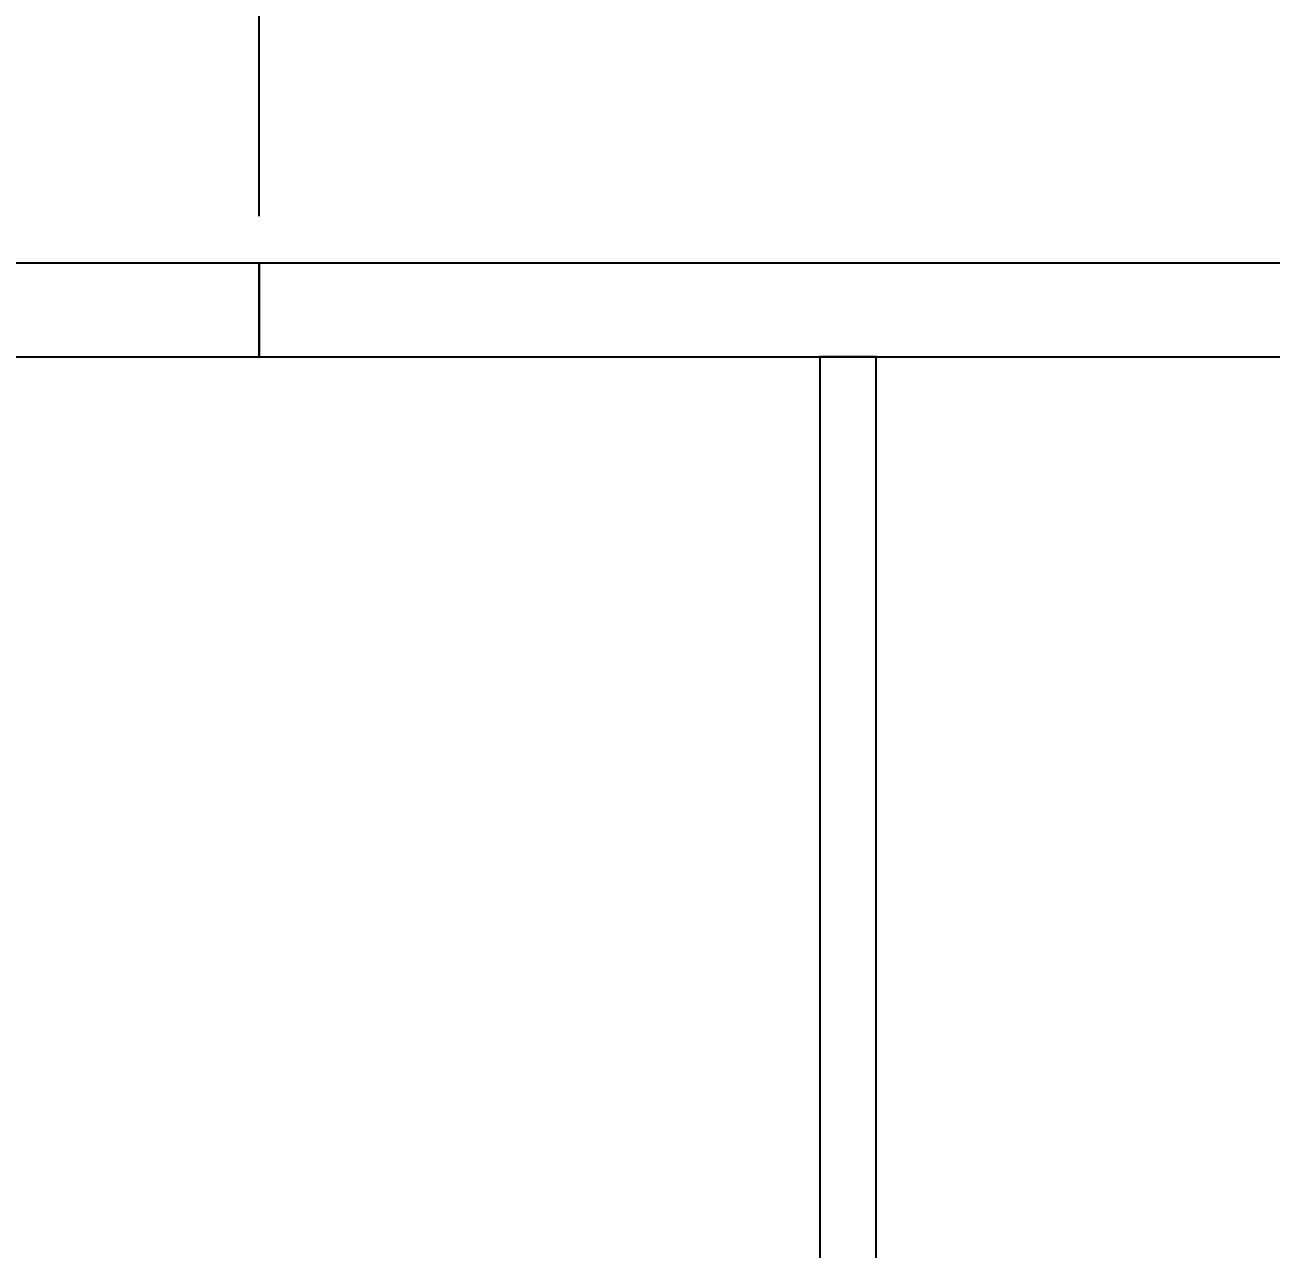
# Model space of a CAD drawing. Header units: centimetres. Extents: x -135 to 4129, y -1176 to 1044.
# Drawn here: x 1294 to 1426.9, y 600.9 to 731.4 of the extents above; entities that cross this region are included whole.
import ezdxf

# ---------------------------------------------------------------- set-up
doc = ezdxf.new("R2010")
doc.units = ezdxf.units.CM
for name, color, linetype in [('DIS_DUVAR_100', 30, 'Continuous'), ('IC_DUVAR_60', 30, 'Continuous'), ('OLCULER', 7, 'Continuous')]:
    doc.layers.add(name, color=color, linetype=linetype)
doc.styles.add('PORTMAN', font='DejaVuSans.ttf')
doc.dimstyles.new('PORTMAN', dxfattribs={"dimtxt": 14, "dimasz": 9, "dimexe": 6, "dimexo": 5, "dimgap": 4, "dimtad": 1, "dimtxsty": 'PORTMAN', "dimblk": 'ARCHTICK', "dimcen": 2.5, "dimazin": 3, "dimtfac": 0.5, "dimtmove": 2, "dimatfit": 3})

# ---------------------------------------------------------------- blocks, each defined once
blk = doc.blocks.new('BOM_D01_1255p0_DIS_DOLU')
blk.add_lwpolyline([(0, 0), (10, 0), (10, 125.5), (0, 125.5)], close=True)
blk = doc.blocks.new('BOM_I01_1255p0_IC_DOLU')
blk.add_lwpolyline([(0, 0), (6, 0), (6, 125.5), (0, 125.5)], close=True)
blk = doc.blocks.new('_ARCHTICK')
at = {"color": 0, "linetype": 'BYBLOCK', "const_width": 0.15}
blk.add_lwpolyline([(-0.5, -0.5), (0.5, 0.5)], dxfattribs=at)

msp = doc.modelspace()

# ---------------------------------------------------------------- block references
at = {"layer": 'DIS_DUVAR_100', "rotation": 270}
for p in [(1193.5, 706), (1319, 706)]:
    msp.add_blockref('BOM_D01_1255p0_DIS_DOLU', p, dxfattribs=at)
at = {"layer": 'IC_DUVAR_60'}
msp.add_blockref('BOM_I01_1255p0_IC_DOLU', (1378.75, 570.5), dxfattribs=at)

# ---------------------------------------------------------------- dimensions: what is measured, and where the dimension line sits
at = {"layer": 'OLCULER'}
for base, p1, p2 in [((1193.5, 808), (1193.5, 706), (1319, 706)), ((1319, 808), (1319, 706), (1444.5, 706))]:
    msp.add_linear_dim(base=base, p1=p1, p2=p2, dimstyle='PORTMAN', override={"dimtxt": 14, "dimasz": 9, "dimexe": 6, "dimexo": 5, "dimdec": 2, "dimzin": 8, "dimdsep": 44}, dxfattribs=at).render()

doc.saveas('drawing.dxf')
